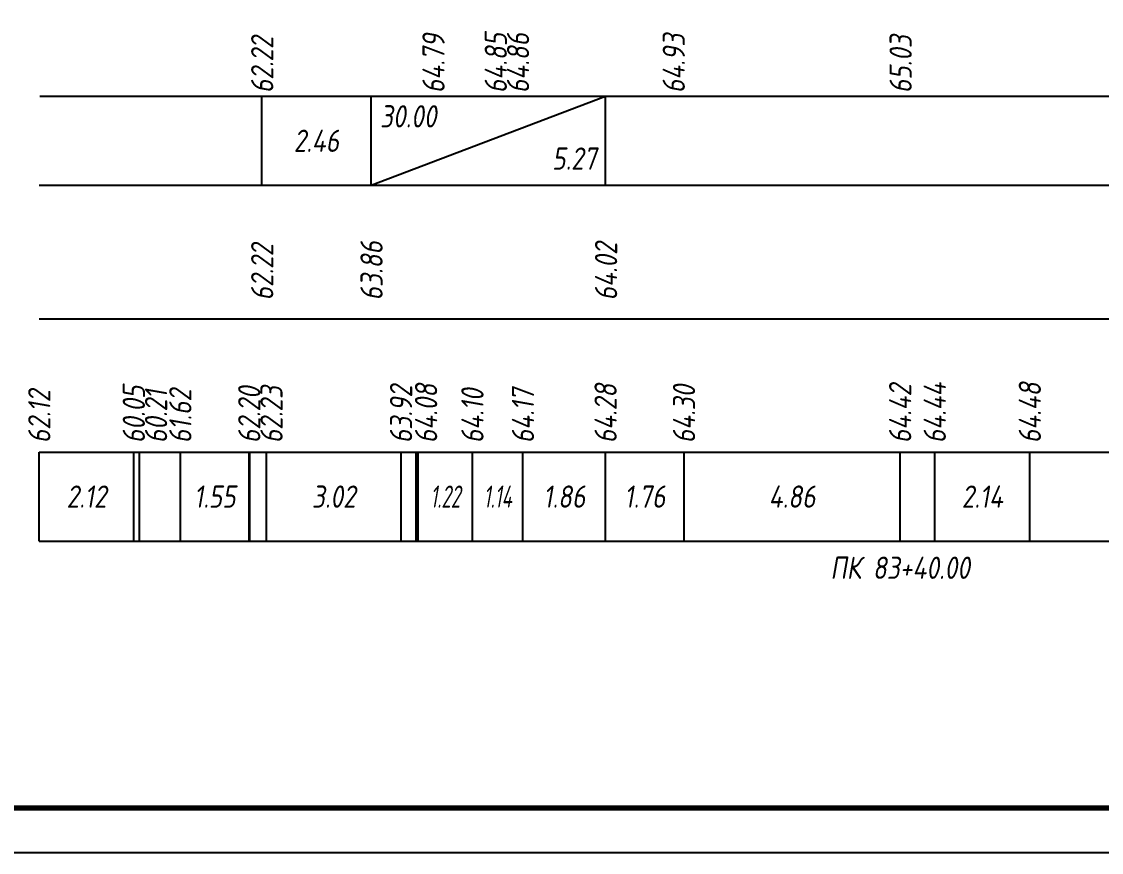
# Model space of a CAD drawing. Extents: x -717 to 1451, y -133302 to 233.
# Drawn here: x 78 to 199.3, y -131153.4 to -131060 of the extents above; entities that cross this region are included whole.
import ezdxf
from ezdxf.enums import TextEntityAlignment as Align

# ---------------------------------------------------------------- set-up
doc = ezdxf.new("R2010")
doc.units = 0
for name, color, linetype in [('Код_510', 7, 'Continuous'), ('Код_514', 1, 'Continuous'), ('Код_516', 1, 'Continuous'), ('Подписи поперечников', 7, 'Continuous'), ('Таблица', 7, 'Continuous')]:
    doc.layers.add(name, color=color, linetype=linetype)
doc.styles.add('М', font='romand.shx', dxfattribs={"width": 0.8, "oblique": 10, "height": 2.5})

msp = doc.modelspace()

# ---------------------------------------------------------------- linework, layer by layer
at = {"flags": 128}
msp.add_lwpolyline([(-30.054, -131153.421), (389.946, -131153.421), (389.946, -130856.421), (-30.054, -130856.421)], close=True, dxfattribs=at)
at = {"const_width": 0.6, "flags": 128}
msp.add_lwpolyline([(-10.054, -131148.421), (384.946, -131148.421), (384.946, -130861.421), (-10.054, -130861.421)], close=True, dxfattribs=at)
at = {"layer": 'Код_510'}
for p, q in [((79.946, -131118.421), (79.946, -131108.421)), ((90.57, -131118.421), (90.57, -131108.421)), ((91.2, -131118.421), (91.2, -131108.421)), ((95.799, -131118.421), (95.799, -131108.421)), ((103.544, -131118.421), (103.544, -131108.421)), ((103.601, -131118.421), (103.601, -131108.421)), ((105.484, -131118.421), (105.484, -131108.421)), ((120.603, -131118.421), (120.603, -131108.421)), ((122.299, -131118.421), (122.299, -131108.421)), ((122.514, -131118.421), (122.514, -131108.421)), ((128.626, -131118.421), (128.626, -131108.421)), ((134.305, -131118.421), (134.305, -131108.421)), ((143.59, -131118.421), (143.59, -131108.421)), ((152.405, -131118.421), (152.405, -131108.421)), ((176.693, -131118.421), (176.693, -131108.421)), ((180.585, -131118.421), (180.585, -131108.421)), ((191.269, -131118.421), (191.269, -131108.421))]:
    msp.add_line(p, q, dxfattribs=at)
at = {"layer": 'Код_516'}
for p, q in [((104.946, -131078.421), (104.946, -131068.421)), ((117.231, -131078.421), (117.231, -131068.421)), ((117.231, -131078.421), (143.59, -131068.421)), ((143.59, -131078.421), (143.59, -131068.421))]:
    msp.add_line(p, q, dxfattribs=at)
at = {"layer": 'Таблица'}
for p, q in [((80, -131068.421), (308.79, -131068.421)), ((79.946, -131078.421), (308.736, -131078.421)), ((79.946, -131093.421), (308.736, -131093.421)), ((79.946, -131108.421), (308.736, -131108.421)), ((79.946, -131118.421), (308.736, -131118.421))]:
    msp.add_line(p, q, dxfattribs=at)

# ---------------------------------------------------------------- texts
at = {"layer": 'Код_510', "style": 'М', "oblique": 10, "width": 0.8}
for s, p in [('64.48', (191.269, -131107.421)), ('62.12', (79.946, -131107.421)), ('60.05', (90.57, -131107.421)), ('60.21', (93.07, -131107.421)), ('61.62', (95.799, -131107.421)), ('62.20', (103.544, -131107.421)), ('62.23', (106.044, -131107.421)), ('63.92', (120.603, -131107.421)), ('64.08', (123.419, -131107.421)), ('64.10', (128.626, -131107.421)), ('64.17', (134.305, -131107.421)), ('64.28', (143.59, -131107.421)), ('64.30', (152.405, -131107.421)), ('64.42', (176.693, -131107.421)), ('64.44', (180.585, -131107.421))]:
    msp.add_text(s, height=2.5, rotation=90, dxfattribs=at).set_placement(p, align=Align.MIDDLE_LEFT)
at = {"layer": 'Код_510', "style": 'М', "oblique": 10}
for s, width, p in [('2.12', 0.8, (85.258, -131113.421)), ('1.55', 0.8, (99.672, -131113.421)), ('3.02', 0.8, (113.043, -131113.421)), ('1.22', 0.6, (125.57, -131113.421)), ('1.14', 0.6, (131.466, -131113.421)), ('1.86', 0.8, (138.948, -131113.421)), ('1.76', 0.8, (147.998, -131113.421)), ('4.86', 0.8, (164.549, -131113.421)), ('2.14', 0.8, (185.927, -131113.421))]:
    msp.add_text(s, height=2.5, dxfattribs=dict(at, width=width)).set_placement(p, align=Align.MIDDLE_CENTER)
at = {"layer": 'Код_514', "style": 'М', "oblique": 10, "width": 0.8}
for s, p in [('62.22', (105, -131068.07)), ('64.79', (124.251, -131068.07)), ('64.85', (131.251, -131068.07)), ('64.86', (133.751, -131068.07)), ('64.93', (151.251, -131068.07)), ('65.03', (176.747, -131068.07))]:
    msp.add_text(s, height=2.5, rotation=90, dxfattribs=at).set_placement(p, align=Align.MIDDLE_LEFT)
at = {"layer": 'Код_516', "style": 'М', "oblique": 10, "width": 0.8}
msp.add_text('30.00', height=2.5, dxfattribs=at).set_placement((118.231, -131069.421), align=Align.TOP_LEFT)
msp.add_text('2.46', height=2.5, dxfattribs=at).set_placement((111.088, -131073.421), align=Align.MIDDLE_CENTER)
msp.add_text('5.27', height=2.5, dxfattribs=at).set_placement((142.59, -131077.421), align=Align.BOTTOM_RIGHT)
for s, p in [('64.02', (143.645, -131091.371)), ('62.22', (105, -131091.371)), ('63.86', (117.286, -131091.371))]:
    msp.add_text(s, height=2.5, rotation=90, dxfattribs=at).set_placement(p, align=Align.MIDDLE_LEFT)
at = {"layer": 'Подписи поперечников', "style": 'М', "oblique": 10, "width": 0.8}
msp.add_text('ПК 83+40.00', height=2.5, dxfattribs=at).set_placement((176.693, -131123.421), align=Align.BOTTOM_CENTER)

doc.saveas('drawing.dxf')
